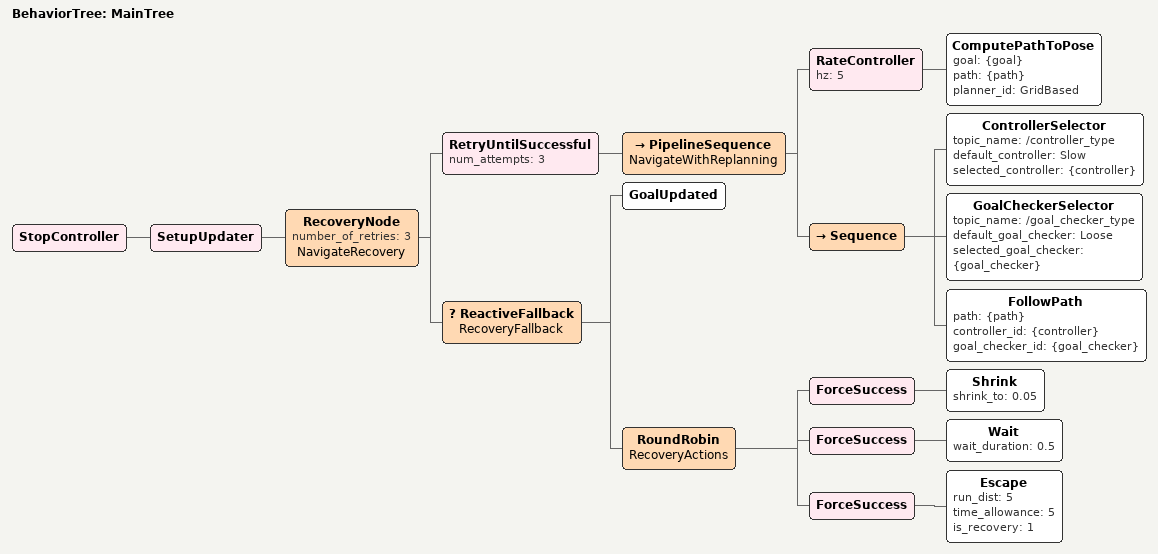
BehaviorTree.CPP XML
<root main_tree_to_execute="MainTree">
  <BehaviorTree ID="MainTree">
    <StopController>
      <SetupUpdater>
        <RecoveryNode number_of_retries="3" name="NavigateRecovery">
          <RetryUntilSuccessful num_attempts="3">
            <PipelineSequence name="NavigateWithReplanning">
              <RateController hz="5">
                <ComputePathToPose goal="{goal}" path="{path}" planner_id="GridBased"/>
              </RateController>
              <Sequence>
                  <ControllerSelector topic_name="/controller_type" default_controller="Slow" selected_controller="{controller}"/>
                  <GoalCheckerSelector topic_name="/goal_checker_type" default_goal_checker="Loose" selected_goal_checker="{goal_checker}"/>
                  <FollowPath path="{path}" controller_id="{controller}" goal_checker_id="{goal_checker}"/>
              </Sequence>
            </PipelineSequence>
          </RetryUntilSuccessful>
          <ReactiveFallback name="RecoveryFallback">
            <GoalUpdated/>
            <RoundRobin name="RecoveryActions">
              <ForceSuccess>
                <Shrink shrink_to="0.05"/>
              </ForceSuccess>
              <ForceSuccess>
                <Wait wait_duration="0.5"/>
              </ForceSuccess>
              <ForceSuccess>
                <Escape run_dist="5" time_allowance="5" is_recovery="1"/>
              </ForceSuccess>
            </RoundRobin>
          </ReactiveFallback>
        </RecoveryNode>
      </SetupUpdater>
    </StopController>
  </BehaviorTree>
</root>
